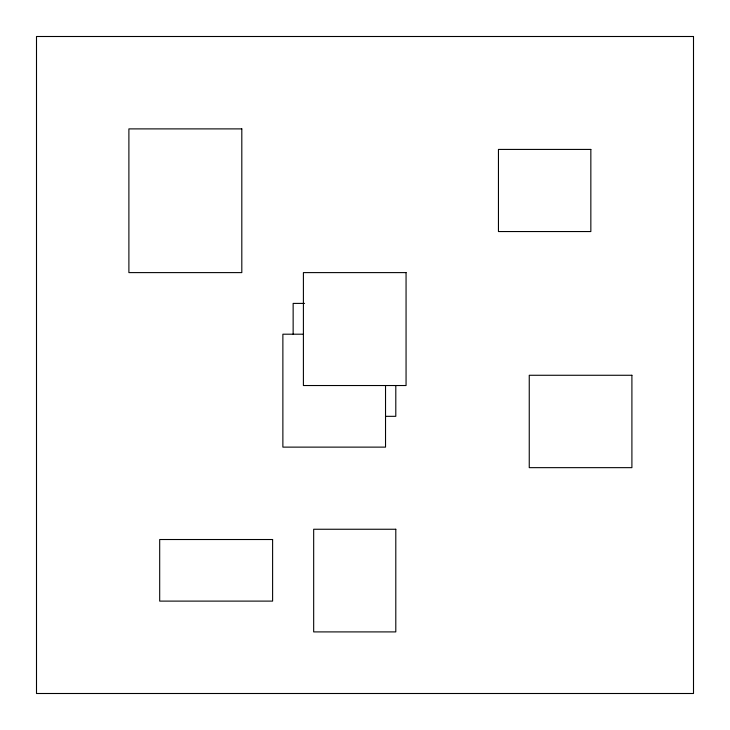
<?xml version="1.0" encoding="UTF-8"?>
<svg xmlns="http://www.w3.org/2000/svg" width="730" height="730" viewBox="0 0 730 730"><rect width="100%" height="100%" fill="white"/><g stroke="black" fill="none" stroke-linecap="round" stroke-linejoin="round"><path stroke-width="1.09" d="M304.547 303.406L293.141 303.406L293.141 334.203M303.406 334.203L282.875 334.203L282.875 447.125L385.531 447.125L385.531 385.531M385.531 416.328L395.797 416.328L395.797 385.531M693.5 36.5L36.5 36.5L36.5 693.5L693.5 693.5L693.5 36.5M241.812 128.891L128.891 128.891L128.891 272.609L241.812 272.609L241.812 128.891M590.844 149.422L498.453 149.422L498.453 231.547L590.844 231.547L590.844 149.422M406.062 272.609L303.406 272.609L303.406 385.531L406.062 385.531L406.062 272.609M631.906 375.266L529.25 375.266L529.25 467.656L631.906 467.656L631.906 375.266M395.797 529.25L313.672 529.25L313.672 631.906L395.797 631.906L395.797 529.25M272.609 539.516L159.688 539.516L159.688 601.109L272.609 601.109L272.609 539.516"/></g></svg>
